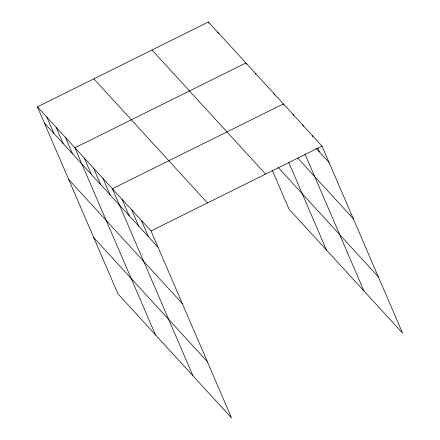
<?xml version="1.0" encoding="UTF-8"?>
<svg xmlns="http://www.w3.org/2000/svg" width="440" height="440" viewBox="0 0 440 440"><rect width="100%" height="100%" fill="white"/><g stroke="black" fill="none" stroke-linecap="round" stroke-linejoin="round"><path stroke-width="0.66" d="M37.417 106.838L151.03 230.934L231.589 418L117.981 293.904L37.417 106.838L208.412 22L322.02 146.097L402.584 333.163L288.97 209.066L272.256 170.247M151.03 230.934L322.02 146.097M316.168 148.346L329.043 162.41M297.726 158.043L353.309 218.757M278.096 167.343L378.312 276.815M151.982 49.995L265.589 174.091M93.847 78.843L207.455 202.939M44.446 123.156L158.054 247.253M68.712 179.504L182.32 303.6M93.715 237.556L207.323 361.653M312.361 135.548L312.901 136.802M317.768 148.099L319.385 151.866M302.704 124.999L303.243 126.258M293.046 114.45L293.59 115.709M283.932 105.16L283.393 103.906L112.404 188.744L192.962 375.81M304.975 154.028L363.952 290.966M274.021 93.665L274.56 94.919M255.272 73.189L255.816 74.443M246.439 64.207L245.9 62.953L74.91 147.791L155.474 334.857M288.607 162.118L326.464 250.019M217.784 32.236L218.323 33.495M208.412 22L208.951 23.254M141.372 220.385L148.396 236.704M131.714 209.841L138.743 226.155M122.056 199.293L129.085 215.606M103.026 178.503L110.055 194.821M93.654 168.267L100.683 184.58M84.282 158.026L91.311 174.345M65.538 137.555L72.562 153.868M56.166 127.314L63.19 143.627M46.794 117.079L53.818 133.392"/></g></svg>
